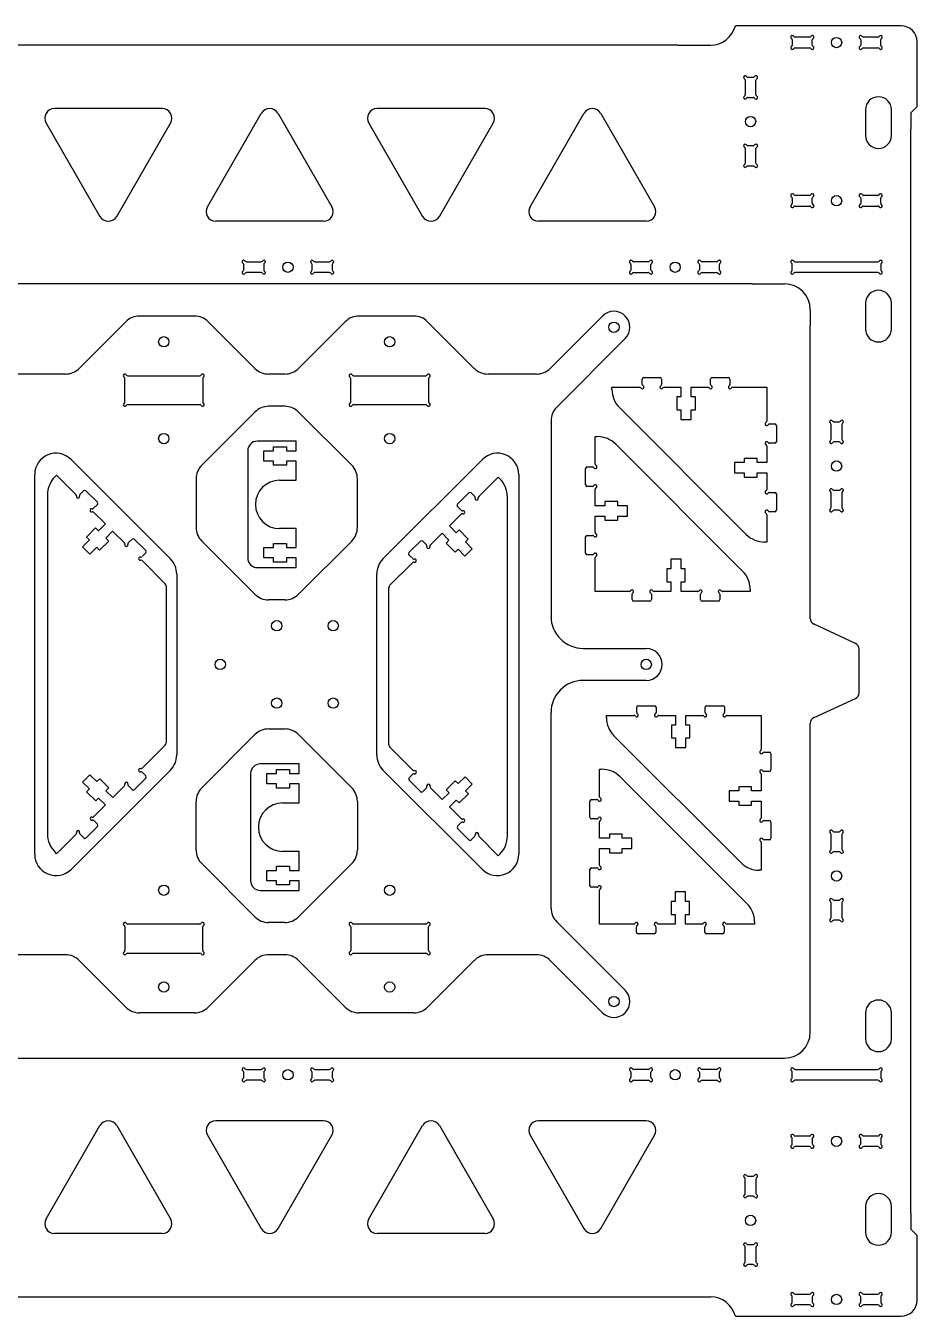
# Model space of a CAD drawing. Extents: x 0 to 1037, y 100 to 759.
# Drawn here: x 761.3 to 1037.5, y 359.3 to 759.3 of the extents above; entities that cross this region are included whole.
import ezdxf

# ---------------------------------------------------------------- set-up
doc = ezdxf.new("R2010")
doc.units = 0
doc.layers.get('0').update_dxf_attribs({"linetype": 'CONTINUOUS'})
doc.layers.add('WHITE', color=7, linetype='CONTINUOUS')

# ---------------------------------------------------------------- blocks, each defined once
blk = doc.blocks.new('A$C8085')
at = {"layer": 'WHITE', "linetype": 'CONTINUOUS'}
for p, q in [((0, 36.200012), (0, 3)), ((15.008746, 39.200012), (3, 39.200012)), ((5.008746, 33), (5.008746, 36.200012)), ((5.008746, 36.200012), (8.008746, 36.200012)), ((8.008746, 36.200012), (8.008746, 37.475006)), ((8.008746, 37.475006), (12.008774, 37.475006)), ((12.008774, 37.475006), (12.008774, 36.200012)), ((12.008774, 36.200012), (15.008746, 36.200012)), ((15.008746, 36.200012), (15.008746, 39.200012)), ((8.008746, 33), (5.008746, 33)), ((8.008746, 31.725006), (8.008746, 33)), ((15.008746, 33), (12.008774, 33)), ((12.008774, 33), (12.008774, 31.725006)), ((15.008746, 27.100006), (15.008746, 33)), ((12.008774, 31.725006), (8.008746, 31.725006)), ((9.909727, 27.100006), (15.008746, 27.100006)), ((15.008746, 12.100006), (9.909727, 12.100006)), ((15.008746, 6.200012), (15.008746, 12.100006)), ((5.008746, 3), (5.008746, 6.200012)), ((5.008746, 6.200012), (8.008746, 6.200012)), ((8.008746, 6.200012), (8.008746, 7.475006)), ((8.008746, 7.475006), (12.008774, 7.475006)), ((12.008774, 7.475006), (12.008774, 6.200012)), ((12.008774, 6.200012), (15.008746, 6.200012)), ((3, 0), (15.008746, 0)), ((8.008746, 3), (5.008746, 3)), ((8.008746, 1.725006), (8.008746, 3)), ((12.008774, 1.725006), (8.008746, 1.725006)), ((15.008746, 3), (12.008774, 3)), ((12.008774, 3), (12.008774, 1.725006)), ((15.008746, 0), (15.008746, 3))]:
    blk.add_line(p, q, dxfattribs=at)
for centre, radius, start, end in [((3, 36.200012), 3, 90, 180), ((9.909727, 19.600006), 7.5, 90, 270), ((3, 3), 3, 180, 270)]:
    blk.add_arc(centre, radius, start, end, dxfattribs=at)
blk = doc.blocks.new('A$C7774')
at = {"layer": 'WHITE', "linetype": 'CONTINUOUS'}
for p, q in [((0, 47.313709), (0, 48)), ((0, 48), (8.533976, 47.999997)), ((9.4, 48.866026), (9.399997, 50.500052)), ((9.899997, 51.000052), (14.899994, 51.000052)), ((15.399994, 50.500052), (15.399994, 48.866024)), ((16.266022, 48), (21.399994, 48)), ((21.399994, 48), (21.399994, 45.000028)), ((24.600006, 45.000028), (24.600006, 48)), ((24.600006, 48), (29.733976, 47.999997)), ((30.6, 48.866026), (30.599997, 50.500052)), ((31.099997, 51.000052), (36.099994, 51.000052)), ((36.599994, 50.500052), (36.599994, 48.866024)), ((37.466023, 48), (48, 48)), ((48, 48), (47.999997, 37.466021)), ((21.399994, 45.000028), (20.125, 45.000028)), ((20.125, 45.000028), (20.125, 41)), ((25.875, 45.000028), (24.600006, 45.000028)), ((25.875, 41), (25.875, 45.000028)), ((41.656855, 2.343144), (2.343146, 41.656855)), ((20.125, 41), (21.399994, 41)), ((21.399994, 41), (21.399994, 38)), ((24.600006, 38), (24.600006, 41)), ((24.600006, 41), (25.875, 41)), ((21.399994, 38), (24.600006, 38)), ((48.866026, 36.599998), (50.500052, 36.600001)), ((51.000052, 36.100001), (51.000052, 31.100003)), ((48, 29.733975), (48, 24.600005)), ((50.500052, 30.600003), (48.866024, 30.600003)), ((41, 24.600005), (38, 24.600005)), ((38, 24.600005), (38, 21.399994)), ((45.000028, 25.874999), (41, 25.874999)), ((41, 25.874999), (41, 24.600005)), ((45.000028, 24.600005), (45.000028, 25.874999)), ((48, 24.600005), (45.000028, 24.600005)), ((38, 21.399994), (41, 21.399994)), ((41, 21.399994), (41, 20.124999)), ((41, 20.124999), (45.000028, 20.124999)), ((45.000028, 20.124999), (45.000028, 21.399994)), ((45.000028, 21.399994), (48, 21.399994)), ((48, 21.399994), (47.999997, 16.266022)), ((48.866026, 15.399998), (50.500052, 15.400001)), ((51.000052, 14.900001), (51.000052, 9.900004)), ((48, 8.533976), (48, 0)), ((50.500052, 9.400004), (48.866024, 9.400004)), ((48, 0), (47.313709, 0))]:
    blk.add_line(p, q, dxfattribs=at)
for centre, radius, start, end in [((9.4, 48), 0.5, 210.000198, 60), ((9.899997, 50.500052), 0.5, 90, 180), ((9.9, 48.866026), 0.5, 180, 240), ((14.899994, 50.500052), 0.5, 0, 90), ((15.399997, 48), 0.5, 120.000198, 330), ((14.899994, 48.866024), 0.5, 300.000198, 0), ((16.266022, 47.5), 0.5, 90, 150), ((30.6, 48), 0.5, 210.000198, 60), ((31.099997, 50.500052), 0.5, 90, 180), ((31.1, 48.866026), 0.5, 180, 240), ((36.099994, 50.500052), 0.5, 0, 90), ((36.599997, 48), 0.5, 120.000198, 330), ((36.099994, 48.866024), 0.5, 300.000198, 0), ((37.466023, 47.5), 0.5, 90, 150), ((8, 47.313709), 8, 180, 224.999997), ((8.533976, 47.499997), 0.5, 30.000198, 90), ((29.733976, 47.499997), 0.5, 30.000198, 90), ((48, 36.599998), 0.5, 120.000198, 330), ((47.499997, 37.466021), 0.5, 300.000198, 0), ((48.866026, 36.099998), 0.5, 90, 150), ((50.500052, 36.100001), 0.5, 0, 90), ((48, 30.6), 0.5, 30.000198, 240), ((47.5, 29.733975), 0.5, 0, 60), ((48.866024, 31.100003), 0.5, 210.000198, 270), ((50.500052, 31.100003), 0.5, 270, 0), ((47.499997, 16.266022), 0.5, 300.000198, 0), ((48, 15.399998), 0.5, 120.000198, 330), ((48.866026, 14.899998), 0.5, 90, 150), ((50.500052, 14.900001), 0.5, 0, 90), ((48, 9.400001), 0.5, 30.000198, 240), ((47.5, 8.533976), 0.5, 0, 60), ((48.866024, 9.900004), 0.5, 210.000198, 270), ((50.500052, 9.900004), 0.5, 270, 0), ((47.313708, 8), 8, 225.000013, 270.000002)]:
    blk.add_arc(centre, radius, start, end, dxfattribs=at)
blk = doc.blocks.new('A$C7813')
at = {"layer": 'WHITE', "linetype": 'CONTINUOUS'}
for p, q in [((0, 47.313709), (0, 48)), ((0, 48), (8.533976, 47.999997)), ((9.4, 48.866026), (9.399997, 50.500052)), ((9.899997, 51.000052), (14.899994, 51.000052)), ((15.399994, 50.500052), (15.399994, 48.866024)), ((16.266022, 48), (21.399994, 48)), ((21.399994, 48), (21.399994, 45.000028)), ((24.600006, 45.000028), (24.600006, 48)), ((24.600006, 48), (29.733976, 47.999997)), ((30.6, 48.866026), (30.599997, 50.500052)), ((31.099997, 51.000052), (36.099994, 51.000052)), ((36.599994, 50.500052), (36.599994, 48.866024)), ((37.466023, 48), (48, 48)), ((48, 48), (47.999997, 37.466021)), ((21.399994, 45.000028), (20.125, 45.000028)), ((20.125, 45.000028), (20.125, 41)), ((25.875, 45.000028), (24.600006, 45.000028)), ((25.875, 41), (25.875, 45.000028)), ((41.656855, 2.343144), (2.343146, 41.656855)), ((20.125, 41), (21.399994, 41)), ((21.399994, 41), (21.399994, 38)), ((24.600006, 38), (24.600006, 41)), ((24.600006, 41), (25.875, 41)), ((21.399994, 38), (24.600006, 38)), ((48.866026, 36.599998), (50.500052, 36.600001)), ((51.000052, 36.100001), (51.000052, 31.100003)), ((48, 29.733975), (48, 24.600005)), ((50.500052, 30.600003), (48.866024, 30.600003)), ((41, 24.600005), (38, 24.600005)), ((38, 24.600005), (38, 21.399994)), ((45.000028, 25.874999), (41, 25.874999)), ((41, 25.874999), (41, 24.600005)), ((45.000028, 24.600005), (45.000028, 25.874999)), ((48, 24.600005), (45.000028, 24.600005)), ((38, 21.399994), (41, 21.399994)), ((41, 21.399994), (41, 20.124999)), ((41, 20.124999), (45.000028, 20.124999)), ((45.000028, 20.124999), (45.000028, 21.399994)), ((45.000028, 21.399994), (48, 21.399994)), ((48, 21.399994), (47.999997, 16.266022)), ((48.866026, 15.399998), (50.500052, 15.400001)), ((51.000052, 14.900001), (51.000052, 9.900004)), ((48, 8.533976), (48, 0)), ((50.500052, 9.400004), (48.866024, 9.400004)), ((48, 0), (47.313709, 0))]:
    blk.add_line(p, q, dxfattribs=at)
for centre, radius, start, end in [((9.4, 48), 0.5, 210.000198, 60), ((9.899997, 50.500052), 0.5, 90, 180), ((9.9, 48.866026), 0.5, 180, 240), ((14.899994, 50.500052), 0.5, 0, 90), ((15.399997, 48), 0.5, 120.000198, 330), ((14.899994, 48.866024), 0.5, 300.000198, 0), ((16.266022, 47.5), 0.5, 90, 150), ((30.6, 48), 0.5, 210.000198, 60), ((31.099997, 50.500052), 0.5, 90, 180), ((31.1, 48.866026), 0.5, 180, 240), ((36.099994, 50.500052), 0.5, 0, 90), ((36.599997, 48), 0.5, 120.000198, 330), ((36.099994, 48.866024), 0.5, 300.000198, 0), ((37.466023, 47.5), 0.5, 90, 150), ((8, 47.313709), 8, 180, 224.999997), ((8.533976, 47.499997), 0.5, 30.000198, 90), ((29.733976, 47.499997), 0.5, 30.000198, 90), ((48, 36.599998), 0.5, 120.000198, 330), ((47.499997, 37.466021), 0.5, 300.000198, 0), ((48.866026, 36.099998), 0.5, 90, 150), ((50.500052, 36.100001), 0.5, 0, 90), ((48, 30.6), 0.5, 30.000198, 240), ((47.5, 29.733975), 0.5, 0, 60), ((48.866024, 31.100003), 0.5, 210.000198, 270), ((50.500052, 31.100003), 0.5, 270, 0), ((47.499997, 16.266022), 0.5, 300.000198, 0), ((48, 15.399998), 0.5, 120.000198, 330), ((48.866026, 14.899998), 0.5, 90, 150), ((50.500052, 14.900001), 0.5, 0, 90), ((48, 9.400001), 0.5, 30.000198, 240), ((47.5, 8.533976), 0.5, 0, 60), ((48.866024, 9.900004), 0.5, 210.000198, 270), ((50.500052, 9.900004), 0.5, 270, 0), ((47.313708, 8), 8, 225.000013, 270.000002)]:
    blk.add_arc(centre, radius, start, end, dxfattribs=at)
blk = doc.blocks.new('A$C7911')
at = {"layer": 'WHITE', "linetype": 'CONTINUOUS'}
for p, q in [((3.000052, 42.466076), (3.000052, 51.000052)), ((3.000052, 51.000052), (3.686344, 51.000052)), ((9.343197, 48.656908), (48.656907, 9.343197)), ((0, 36.100051), (0, 41.100048)), ((0.5, 41.600048), (2.134029, 41.600048)), ((2.134027, 35.600054), (0.5, 35.600051)), ((3.000052, 29.600058), (3.000055, 34.73403)), ((6.000024, 29.600058), (3.000052, 29.600058)), ((10.000052, 30.875053), (6.000024, 30.875053)), ((6.000024, 30.875053), (6.000024, 29.600058)), ((10.000052, 29.600058), (10.000052, 30.875053)), ((13.000052, 29.600058), (10.000052, 29.600058)), ((13.000052, 26.400047), (13.000052, 29.600058)), ((3.000052, 21.266077), (3.000052, 26.400047)), ((3.000052, 26.400047), (6.000024, 26.400047)), ((6.000024, 26.400047), (6.000024, 25.125053)), ((6.000024, 25.125053), (10.000052, 25.125053)), ((10.000052, 25.125053), (10.000052, 26.400047)), ((10.000052, 26.400047), (13.000052, 26.400047)), ((0.5, 20.400049), (2.134029, 20.400049)), ((0, 14.900051), (0, 19.900049)), ((2.134027, 14.400054), (0.5, 14.400051)), ((3.000052, 3.000052), (3.000055, 13.534031)), ((29.600058, 13.000052), (26.400047, 13.000052)), ((26.400047, 13.000052), (26.400047, 10.000052)), ((29.600058, 10.000052), (29.600058, 13.000052)), ((26.400047, 10.000052), (25.125053, 10.000052)), ((25.125053, 10.000052), (25.125053, 6.000024)), ((30.875053, 10.000052), (29.600058, 10.000052)), ((30.875053, 6.000024), (30.875053, 10.000052)), ((25.125053, 6.000024), (26.400047, 6.000024)), ((26.400047, 6.000024), (26.400047, 3.000052)), ((29.600058, 3.000052), (29.600058, 6.000024)), ((29.600058, 6.000024), (30.875053, 6.000024)), ((13.53403, 3.000052), (3.000052, 3.000052)), ((14.400058, 0.5), (14.400058, 2.134028)), ((19.900056, 0), (14.900058, 0)), ((20.400053, 2.134027), (20.400056, 0.5)), ((26.400047, 3.000052), (21.266076, 3.000055)), ((34.73403, 3.000052), (29.600058, 3.000052)), ((35.600059, 0.5), (35.600059, 2.134028)), ((41.100056, 0), (36.100059, 0)), ((41.600053, 2.134027), (41.600056, 0.5)), ((51.000053, 3.000052), (42.466077, 3.000055)), ((51.000053, 3.686344), (51.000053, 3.000052))]:
    blk.add_line(p, q, dxfattribs=at)
for centre, radius, start, end in [((3.686344, 43.000052), 8, 45.000013, 90.000002), ((0.5, 41.100048), 0.5, 90, 180), ((2.134029, 41.100048), 0.5, 30.000198, 90), ((3.000052, 41.600051), 0.5, 210.000198, 60), ((3.500052, 42.466076), 0.5, 180, 240), ((0.5, 36.100051), 0.5, 180, 270), ((3.000052, 35.600054), 0.5, 300.000198, 150), ((2.134027, 36.100054), 0.5, 270, 330), ((3.500055, 34.73403), 0.5, 120.000198, 180), ((0.5, 19.900049), 0.5, 90, 180), ((2.134029, 19.900049), 0.5, 30.000198, 90), ((3.000052, 20.400052), 0.5, 210.000198, 60), ((3.500052, 21.266077), 0.5, 180, 240), ((0.5, 14.900051), 0.5, 180, 270), ((2.134027, 14.900054), 0.5, 270, 330), ((3.000052, 14.400054), 0.5, 300.000198, 150), ((3.500055, 13.534031), 0.5, 120.000198, 180), ((43.000053, 3.686343), 8, 0, 44.999997), ((13.53403, 3.500052), 0.5, 270, 330), ((14.400055, 3.000052), 0.5, 300.000198, 150), ((14.900058, 2.134028), 0.5, 120.000198, 180), ((14.900058, 0.5), 0.5, 180, 270), ((20.400053, 3.000052), 0.5, 30.000198, 240), ((19.900056, 0.5), 0.5, 270, 0), ((19.900053, 2.134027), 0.5, 0, 60), ((21.266076, 3.500055), 0.5, 210.000198, 270), ((34.73403, 3.500052), 0.5, 270, 330), ((35.600056, 3.000052), 0.5, 300.000198, 150), ((36.100059, 2.134028), 0.5, 120.000198, 180), ((36.100059, 0.5), 0.5, 180, 270), ((41.600053, 3.000052), 0.5, 30.000198, 240), ((41.100056, 0.5), 0.5, 270, 0), ((41.100053, 2.134027), 0.5, 0, 60), ((42.466077, 3.500055), 0.5, 210.000198, 270)]:
    blk.add_arc(centre, radius, start, end, dxfattribs=at)
blk = doc.blocks.new('A$C7764')
at = {"layer": 'WHITE', "linetype": 'CONTINUOUS'}
for p, q in [((3.000052, 42.466076), (3.000052, 51.000052)), ((3.000052, 51.000052), (3.686344, 51.000052)), ((9.343197, 48.656908), (48.656907, 9.343197)), ((0, 36.100051), (0, 41.100048)), ((0.5, 41.600048), (2.134029, 41.600048)), ((2.134027, 35.600054), (0.5, 35.600051)), ((3.000052, 29.600058), (3.000055, 34.73403)), ((6.000024, 29.600058), (3.000052, 29.600058)), ((10.000052, 30.875053), (6.000024, 30.875053)), ((6.000024, 30.875053), (6.000024, 29.600058)), ((10.000052, 29.600058), (10.000052, 30.875053)), ((13.000052, 29.600058), (10.000052, 29.600058)), ((13.000052, 26.400047), (13.000052, 29.600058)), ((3.000052, 21.266077), (3.000052, 26.400047)), ((3.000052, 26.400047), (6.000024, 26.400047)), ((6.000024, 26.400047), (6.000024, 25.125053)), ((6.000024, 25.125053), (10.000052, 25.125053)), ((10.000052, 25.125053), (10.000052, 26.400047)), ((10.000052, 26.400047), (13.000052, 26.400047)), ((0.5, 20.400049), (2.134029, 20.400049)), ((0, 14.900051), (0, 19.900049)), ((2.134027, 14.400054), (0.5, 14.400051)), ((3.000052, 3.000052), (3.000055, 13.534031)), ((29.600058, 13.000052), (26.400047, 13.000052)), ((26.400047, 13.000052), (26.400047, 10.000052)), ((29.600058, 10.000052), (29.600058, 13.000052)), ((26.400047, 10.000052), (25.125053, 10.000052)), ((25.125053, 10.000052), (25.125053, 6.000024)), ((30.875053, 10.000052), (29.600058, 10.000052)), ((30.875053, 6.000024), (30.875053, 10.000052)), ((25.125053, 6.000024), (26.400047, 6.000024)), ((26.400047, 6.000024), (26.400047, 3.000052)), ((29.600058, 3.000052), (29.600058, 6.000024)), ((29.600058, 6.000024), (30.875053, 6.000024)), ((13.53403, 3.000052), (3.000052, 3.000052)), ((14.400058, 0.5), (14.400058, 2.134028)), ((19.900056, 0), (14.900058, 0)), ((20.400053, 2.134027), (20.400056, 0.5)), ((26.400047, 3.000052), (21.266076, 3.000055)), ((34.73403, 3.000052), (29.600058, 3.000052)), ((35.600059, 0.5), (35.600059, 2.134028)), ((41.100056, 0), (36.100059, 0)), ((41.600053, 2.134027), (41.600056, 0.5)), ((51.000053, 3.000052), (42.466077, 3.000055)), ((51.000053, 3.686344), (51.000053, 3.000052))]:
    blk.add_line(p, q, dxfattribs=at)
for centre, radius, start, end in [((3.686344, 43.000052), 8, 45.000013, 90.000002), ((0.5, 41.100048), 0.5, 90, 180), ((2.134029, 41.100048), 0.5, 30.000198, 90), ((3.000052, 41.600051), 0.5, 210.000198, 60), ((3.500052, 42.466076), 0.5, 180, 240), ((0.5, 36.100051), 0.5, 180, 270), ((3.000052, 35.600054), 0.5, 300.000198, 150), ((2.134027, 36.100054), 0.5, 270, 330), ((3.500055, 34.73403), 0.5, 120.000198, 180), ((0.5, 19.900049), 0.5, 90, 180), ((2.134029, 19.900049), 0.5, 30.000198, 90), ((3.000052, 20.400052), 0.5, 210.000198, 60), ((3.500052, 21.266077), 0.5, 180, 240), ((0.5, 14.900051), 0.5, 180, 270), ((2.134027, 14.900054), 0.5, 270, 330), ((3.000052, 14.400054), 0.5, 300.000198, 150), ((3.500055, 13.534031), 0.5, 120.000198, 180), ((43.000053, 3.686343), 8, 0, 44.999997), ((13.53403, 3.500052), 0.5, 270, 330), ((14.400055, 3.000052), 0.5, 300.000198, 150), ((14.900058, 2.134028), 0.5, 120.000198, 180), ((14.900058, 0.5), 0.5, 180, 270), ((20.400053, 3.000052), 0.5, 30.000198, 240), ((19.900056, 0.5), 0.5, 270, 0), ((19.900053, 2.134027), 0.5, 0, 60), ((21.266076, 3.500055), 0.5, 210.000198, 270), ((34.73403, 3.500052), 0.5, 270, 330), ((35.600056, 3.000052), 0.5, 300.000198, 150), ((36.100059, 2.134028), 0.5, 120.000198, 180), ((36.100059, 0.5), 0.5, 180, 270), ((41.600053, 3.000052), 0.5, 30.000198, 240), ((41.100056, 0.5), 0.5, 270, 0), ((41.100053, 2.134027), 0.5, 0, 60), ((42.466077, 3.500055), 0.5, 210.000198, 270)]:
    blk.add_arc(centre, radius, start, end, dxfattribs=at)

msp = doc.modelspace()

# ---------------------------------------------------------------- linework, layer by layer
at = {"linetype": 'BYBLOCK'}
for p, q in [((963.4, 753.35), (973.4, 753.35)), ((1035.49, 732.35), (1035.49, 727.34)), ((986.39, 679.35), (996.38, 679.35)), ((1004.37, 671.35), (1004.37, 666.35)), ((767.94, 613.92), (767.97, 508.86)), ((910.51, 508.23), (910.48, 613.29)), ((804.72, 585.72), (804.73, 537.08)), ((873.73, 536.43), (873.72, 585.07)), ((924.01, 485.87), (924.01, 546.44)), ((1004.35, 447.35), (1004.37, 452.34)), ((986.39, 439.35), (996.39, 439.35)), ((1035.49, 391.35), (1035.49, 391.31)), ((1035.49, 391.31), (1035.49, 386.35)), ((963.4, 365.35), (973.4, 365.35))]:
    msp.add_line(p, q, dxfattribs=at)
for centre, radius, start, end in [((803.72, 585.69), 1, 1.3829, 45), ((874.72, 585.09), 1, 135, 181.3829), ((934.01, 546.44), 10, 90, 180), ((803.73, 537.06), 1, 315, 1.3829), ((874.73, 536.46), 1, 181.3829, 225)]:
    msp.add_arc(centre, radius, start, end, dxfattribs=at)
at = {"layer": 'WHITE', "linetype": 'CONTINUOUS'}
for p, q in [((1032.49, 759.35), (981.14, 759.35)), ((963.4, 753.35), (680.24, 753.35)), ((998.79, 754.95), (998.79, 753.38)), ((1004.13, 755.82), (999.66, 755.82)), ((999.66, 752.52), (1004.13, 752.52)), ((1004.99, 753.38), (1004.99, 754.95)), ((1019.99, 754.95), (1019.99, 753.38)), ((1025.33, 755.82), (1020.86, 755.82)), ((1020.86, 752.52), (1025.33, 752.52)), ((1026.19, 753.38), (1026.19, 754.95)), ((1037.49, 734.35), (1037.49, 754.35)), ((984.2, 742.48), (984.2, 738.01)), ((986.63, 743.35), (985.06, 743.35)), ((987.5, 738.01), (987.5, 742.48)), ((985.06, 737.15), (986.63, 737.15)), ((803.53, 733.7), (770.13, 733.7)), ((817.53, 703.28), (834.23, 732.2)), ((839.43, 732.2), (856.13, 703.28)), ((903.53, 733.7), (870.13, 733.7)), ((917.53, 703.28), (934.23, 732.2)), ((939.43, 732.2), (956.13, 703.28)), ((1021.49, 733.35), (1021.49, 725.35)), ((1029.49, 725.35), (1029.49, 733.35)), ((1035.49, 732.35), (1037.49, 734.35)), ((767.53, 729.2), (784.23, 700.28)), ((789.43, 700.28), (806.13, 729.2)), ((867.53, 729.2), (884.23, 700.28)), ((889.43, 700.28), (906.13, 729.2)), ((1035.49, 391.35), (1035.49, 727.35)), ((984.2, 721.28), (984.2, 716.81)), ((986.63, 722.15), (985.06, 722.15)), ((987.5, 716.81), (987.5, 721.28)), ((985.06, 715.95), (986.63, 715.95)), ((998.79, 705.91), (998.79, 704.34)), ((1004.13, 706.78), (999.66, 706.78)), ((1004.99, 704.34), (1004.99, 705.91)), ((1019.99, 705.91), (1019.99, 704.34)), ((1025.33, 706.78), (1020.86, 706.78)), ((1026.19, 704.34), (1026.19, 705.91)), ((999.66, 703.48), (1004.13, 703.48)), ((1020.86, 703.48), (1025.33, 703.48)), ((853.53, 698.78), (820.13, 698.78)), ((953.53, 698.78), (920.13, 698.78)), ((828.79, 683.74), (828.79, 685.31)), ((829.66, 686.17), (834.13, 686.17)), ((834.99, 685.31), (834.99, 683.74)), ((849.99, 683.74), (849.99, 685.31)), ((850.86, 686.17), (855.33, 686.17)), ((856.19, 685.31), (856.19, 683.74)), ((948.79, 685.31), (948.79, 683.74)), ((954.13, 686.17), (949.66, 686.17)), ((954.99, 683.74), (954.99, 685.31)), ((969.99, 685.31), (969.99, 683.74)), ((975.33, 686.17), (970.86, 686.17)), ((976.19, 683.74), (976.19, 685.31)), ((998.79, 683.74), (998.79, 685.31)), ((999.66, 686.17), (1025.33, 686.17)), ((1026.19, 685.31), (1026.19, 683.74)), ((834.13, 682.87), (829.66, 682.87)), ((855.33, 682.87), (850.86, 682.87)), ((949.66, 682.87), (954.13, 682.87)), ((970.86, 682.87), (975.33, 682.87)), ((1025.33, 682.87), (999.66, 682.87)), ((986.39, 679.35), (715.49, 679.35)), ((1021.49, 673.35), (1021.49, 665.35)), ((1029.49, 665.35), (1029.49, 673.35)), ((813.52, 669.39), (796.5, 669.39)), ((881.52, 669.39), (864.5, 669.39)), ((923.77, 653.14), (940.01, 669.39)), ((792.25, 667.63), (777.77, 653.14)), ((832.25, 653.14), (817.77, 667.63)), ((860.25, 667.63), (845.77, 653.14)), ((900.25, 653.14), (885.77, 667.63)), ((1004.37, 575.67), (1004.37, 666.35)), ((947.01, 662.39), (925.77, 641.14)), ((773.52, 651.39), (758.5, 651.39)), ((791.96, 642.75), (791.96, 650.02)), ((792.83, 650.89), (815.19, 650.89)), ((816.06, 650.02), (816.06, 642.75)), ((841.52, 651.39), (836.5, 651.39)), ((861.96, 642.75), (861.96, 650.02)), ((862.83, 650.89), (885.19, 650.89)), ((886.06, 650.02), (886.06, 642.75)), ((919.52, 651.39), (904.5, 651.39)), ((815.19, 641.89), (792.83, 641.89)), ((841.52, 641.39), (836.5, 641.39)), ((885.19, 641.89), (862.83, 641.89)), ((832.25, 639.63), (815.77, 623.14)), ((862.25, 623.14), (845.77, 639.63)), ((924.01, 636.9), (924.01, 576.34)), ((1011.71, 636.57), (1013.28, 636.57)), ((1010.84, 631.24), (1010.84, 635.71)), ((1014.14, 635.71), (1014.14, 631.24)), ((1013.28, 630.37), (1011.71, 630.37)), ((775.28, 624.92), (806.08, 594.12)), ((871.94, 594.12), (902.74, 624.92)), ((764.01, 502.52), (764.01, 620.25)), ((770.28, 619.57), (770.76, 620.06)), ((770.76, 620.06), (776.8, 614.02)), ((914.01, 620.25), (914.01, 502.52)), ((814.01, 618.9), (814.01, 603.87)), ((864.01, 603.87), (864.01, 618.9)), ((901.61, 613.4), (907.65, 619.44)), ((907.65, 619.44), (908.13, 618.95)), ((778.02, 614.02), (779.18, 615.18)), ((779.89, 615.18), (783.42, 611.64)), ((894.99, 611.02), (898.53, 614.56)), ((899.23, 614.56), (900.39, 613.4)), ((1010.84, 610.04), (1010.84, 614.51)), ((1011.71, 615.37), (1013.28, 615.37)), ((1014.14, 614.51), (1014.14, 610.04)), ((783.42, 610.94), (782.27, 609.78)), ((782.27, 608.56), (785.9, 604.93)), ((896.15, 609.16), (894.99, 610.31)), ((1013.28, 609.17), (1011.71, 609.17)), ((785.9, 604.93), (783.78, 602.81)), ((892.52, 604.3), (896.15, 607.93)), ((894.64, 602.18), (892.52, 604.3)), ((782.87, 603.71), (780.05, 600.88)), ((780.05, 600.88), (780.95, 599.98)), ((783.78, 602.81), (782.87, 603.71)), ((786.04, 600.54), (788.16, 602.66)), ((786.94, 599.64), (786.04, 600.54)), ((788.16, 602.66), (791.79, 599.03)), ((793.01, 599.03), (794.17, 600.19)), ((794.88, 600.19), (798.41, 596.65)), ((886.62, 598.41), (890.25, 602.04)), ((890.25, 602.04), (892.37, 599.92)), ((895.54, 603.08), (894.64, 602.18)), ((898.37, 600.26), (895.54, 603.08)), ((897.47, 599.35), (898.37, 600.26)), ((780.95, 599.98), (778.83, 597.86)), ((778.83, 597.86), (781.09, 595.59)), ((781.09, 595.59), (783.21, 597.71)), ((783.21, 597.71), (784.11, 596.81)), ((784.11, 596.81), (786.94, 599.64)), ((832.25, 583.14), (815.77, 599.63)), ((862.25, 599.63), (845.77, 583.14)), ((880, 596.03), (883.54, 599.57)), ((884.24, 599.57), (885.4, 598.41)), ((892.37, 599.92), (891.47, 599.02)), ((891.47, 599.02), (894.3, 596.19)), ((894.3, 596.19), (895.2, 597.09)), ((895.2, 597.09), (897.32, 594.97)), ((897.32, 594.97), (899.59, 597.23)), ((899.59, 597.23), (897.47, 599.35)), ((798.41, 595.95), (797.26, 594.79)), ((797.26, 593.57), (804.42, 586.4)), ((874.01, 585.8), (881.16, 592.94)), ((881.16, 594.17), (880, 595.32)), ((808.01, 589.45), (808.01, 533.32)), ((870.01, 533.32), (870.01, 589.45)), ((841.52, 581.39), (836.5, 581.39)), ((1018.34, 567.89), (1005.52, 573.86)), ((934.01, 566.34), (953.51, 566.34)), ((1019.49, 552.63), (1019.49, 566.07)), ((953.51, 556.44), (934.01, 556.44)), ((1005.53, 544.94), (1018.33, 550.81)), ((836.5, 541.39), (841.52, 541.39)), ((1004.37, 452.35), (1004.37, 543.12)), ((804.44, 536.35), (797.29, 529.21)), ((815.77, 523.14), (832.25, 539.63)), ((845.77, 539.63), (862.25, 523.14)), ((881.19, 528.58), (874.03, 535.75)), ((806.08, 528.65), (775.28, 497.85)), ((902.74, 497.85), (871.94, 528.65)), ((781.12, 527.18), (778.86, 524.92)), ((778.86, 524.92), (780.98, 522.8)), ((783.24, 525.06), (781.12, 527.18)), ((784.15, 525.96), (783.24, 525.06)), ((786.97, 523.13), (784.15, 525.96)), ((798.45, 526.12), (794.91, 522.58)), ((797.29, 527.98), (798.45, 526.83)), ((880.04, 526.2), (881.19, 527.36)), ((883.57, 521.96), (880.04, 525.5)), ((894.34, 525.34), (891.51, 522.51)), ((895.24, 524.44), (894.34, 525.34)), ((897.36, 526.56), (895.24, 524.44)), ((899.62, 524.29), (897.36, 526.56)), ((897.5, 522.17), (899.62, 524.29)), ((780.98, 522.8), (780.08, 521.89)), ((780.08, 521.89), (782.91, 519.07)), ((786.07, 522.23), (786.97, 523.13)), ((788.19, 520.11), (786.07, 522.23)), ((791.82, 523.74), (788.19, 520.11)), ((794.21, 522.58), (793.05, 523.74)), ((885.43, 523.12), (884.28, 521.96)), ((890.29, 519.49), (886.66, 523.12)), ((892.41, 521.61), (890.29, 519.49)), ((891.51, 522.51), (892.41, 521.61)), ((895.57, 518.44), (898.4, 521.27)), ((898.4, 521.27), (897.5, 522.17)), ((785.93, 517.85), (782.3, 514.22)), ((782.91, 519.07), (783.81, 519.97)), ((783.81, 519.97), (785.93, 517.85)), ((814.01, 503.87), (814.01, 518.9)), ((864.01, 518.9), (864.01, 503.87)), ((892.55, 517.22), (894.67, 519.34)), ((896.18, 513.59), (892.55, 517.22)), ((894.67, 519.34), (895.57, 518.44)), ((782.3, 512.99), (783.46, 511.84)), ((895.03, 511.21), (896.18, 512.37)), ((776.83, 508.75), (770.8, 502.71)), ((779.21, 507.59), (778.06, 508.75)), ((783.46, 511.13), (779.92, 507.59)), ((898.56, 506.97), (895.03, 510.51)), ((900.42, 508.13), (899.27, 506.97)), ((907.68, 502.09), (901.65, 508.13)), ((1010.84, 504.19), (1010.84, 508.66)), ((1011.71, 509.52), (1013.28, 509.52)), ((1014.14, 508.66), (1014.14, 504.19)), ((770.8, 502.71), (770.31, 503.2)), ((908.17, 502.58), (907.68, 502.09)), ((1013.28, 503.32), (1011.71, 503.32)), ((832.25, 483.14), (815.77, 499.63)), ((862.25, 499.63), (845.77, 483.14)), ((1011.71, 488.32), (1013.28, 488.32)), ((1010.84, 482.99), (1010.84, 487.46)), ((1014.14, 487.46), (1014.14, 482.99)), ((791.96, 480.02), (791.96, 472.75)), ((815.19, 480.89), (792.83, 480.89)), ((816.06, 472.75), (816.06, 480.02)), ((841.52, 481.39), (836.5, 481.39)), ((861.96, 480.02), (861.96, 472.75)), ((885.19, 480.89), (862.83, 480.89)), ((886.06, 472.75), (886.06, 480.02)), ((925.77, 481.63), (947.01, 460.39)), ((1013.28, 482.12), (1011.71, 482.12)), ((773.52, 471.39), (758.5, 471.39)), ((792.25, 455.14), (777.77, 469.63)), ((792.83, 471.89), (815.19, 471.89)), ((832.25, 469.63), (817.77, 455.14)), ((841.52, 471.39), (836.5, 471.39)), ((860.25, 455.14), (845.77, 469.63)), ((862.83, 471.89), (885.19, 471.89)), ((900.25, 469.63), (885.77, 455.14)), ((919.52, 471.39), (904.5, 471.39)), ((940.01, 453.39), (923.77, 469.63)), ((813.52, 453.39), (796.5, 453.39)), ((881.52, 453.39), (864.5, 453.39)), ((1021.49, 453.35), (1021.49, 445.35)), ((1029.49, 445.35), (1029.49, 453.35)), ((715.49, 439.35), (986.39, 439.35)), ((828.79, 433.39), (828.79, 434.96)), ((829.66, 435.82), (834.13, 435.82)), ((834.13, 432.52), (829.66, 432.52)), ((834.99, 434.96), (834.99, 433.39)), ((849.99, 433.39), (849.99, 434.96)), ((850.86, 435.82), (855.33, 435.82)), ((855.33, 432.52), (850.86, 432.52)), ((856.19, 434.96), (856.19, 433.39)), ((948.79, 434.96), (948.79, 433.39)), ((954.13, 435.82), (949.66, 435.82)), ((949.66, 432.52), (954.13, 432.52)), ((954.99, 433.39), (954.99, 434.96)), ((969.99, 434.96), (969.99, 433.39)), ((975.33, 435.82), (970.86, 435.82)), ((970.86, 432.52), (975.33, 432.52)), ((976.19, 433.39), (976.19, 434.96)), ((998.79, 433.39), (998.79, 434.96)), ((999.66, 435.82), (1025.33, 435.82)), ((1025.33, 432.52), (999.66, 432.52)), ((1026.19, 434.96), (1026.19, 433.39)), ((767.53, 389.49), (784.23, 418.42)), ((789.43, 418.42), (806.13, 389.49)), ((853.53, 419.92), (820.13, 419.92)), ((867.53, 389.49), (884.23, 418.42)), ((889.43, 418.42), (906.13, 389.49)), ((953.53, 419.92), (920.13, 419.92)), ((817.53, 415.42), (834.23, 386.49)), ((839.43, 386.49), (856.13, 415.42)), ((917.53, 415.42), (934.23, 386.49)), ((939.43, 386.49), (956.13, 415.42)), ((998.79, 412.78), (998.79, 414.35)), ((999.66, 415.22), (1004.13, 415.22)), ((1004.99, 414.35), (1004.99, 412.78)), ((1019.99, 412.78), (1019.99, 414.35)), ((1020.86, 415.22), (1025.33, 415.22)), ((1026.19, 414.35), (1026.19, 412.78)), ((1004.13, 411.92), (999.66, 411.92)), ((1025.33, 411.92), (1020.86, 411.92)), ((984.2, 397.41), (984.2, 401.88)), ((985.06, 402.75), (986.63, 402.75)), ((987.5, 401.88), (987.5, 397.41)), ((986.63, 396.55), (985.06, 396.55)), ((1021.49, 393.35), (1021.49, 385.35)), ((1029.49, 385.35), (1029.49, 393.35)), ((803.53, 384.99), (770.13, 384.99)), ((903.53, 384.99), (870.13, 384.99)), ((1037.49, 384.35), (1035.49, 386.35)), ((1037.49, 364.35), (1037.49, 384.35)), ((984.2, 376.21), (984.2, 380.68)), ((985.06, 381.55), (986.63, 381.55)), ((987.5, 380.68), (987.5, 376.21)), ((986.63, 375.35), (985.06, 375.35)), ((680.24, 365.35), (963.4, 365.35)), ((998.79, 363.74), (998.79, 365.31)), ((999.66, 366.18), (1004.13, 366.18)), ((1004.99, 365.31), (1004.99, 363.74)), ((1019.99, 363.74), (1019.99, 365.31)), ((1020.86, 366.18), (1025.33, 366.18)), ((1026.19, 365.31), (1026.19, 363.74)), ((1004.13, 362.88), (999.66, 362.88)), ((1025.33, 362.88), (1020.86, 362.88)), ((981.14, 359.35), (1032.49, 359.35))]:
    msp.add_line(p, q, dxfattribs=at)
for centre in [(1012.49, 754.17), (985.85, 729.65), (1012.49, 705.13), (842.49, 684.52), (962.49, 684.52), (943.51, 665.89), (804.01, 661.39), (874.01, 661.39), (804.01, 631.39), (874.01, 631.39), (1012.49, 622.87), (839.01, 573.39), (856.51, 573.39), (821.51, 561.39), (953.51, 561.39), (839.01, 549.39), (856.51, 549.39), (1012.49, 495.82), (804.01, 491.39), (874.01, 491.39), (804.01, 461.39), (874.01, 461.39), (943.51, 456.89), (842.49, 434.17), (962.49, 434.17), (1012.49, 413.57), (985.85, 389.05), (1012.49, 364.53)]:
    msp.add_circle(centre, 1.6, dxfattribs=at)
for centre, radius, start, end in [((973.4, 761.35), 8, 270, 345.5224), ((998.79, 755.82), 0.5, 30, 239.9998), ((999.66, 756.32), 0.5, 210, 270), ((1004.13, 756.32), 0.5, 270, 329.9998), ((1004.99, 755.82), 0.5, 300, 149.9998), ((1019.99, 755.82), 0.5, 30, 239.9998), ((1020.86, 756.32), 0.5, 210, 270), ((1025.33, 756.32), 0.5, 270, 329.9998), ((1026.19, 755.82), 0.5, 300, 149.9998), ((1032.49, 754.35), 5, 360, 90), ((998.79, 752.52), 0.5, 120, 329.9998), ((998.29, 754.95), 0.5, 0, 59.9998), ((998.29, 753.38), 0.5, 300, 0), ((999.66, 752.02), 0.5, 90, 149.9998), ((1004.13, 752.02), 0.5, 30, 90), ((1004.99, 752.52), 0.5, 210, 59.9998), ((1005.49, 754.95), 0.5, 120, 180), ((1005.49, 753.38), 0.5, 180, 239.9998), ((1019.99, 752.52), 0.5, 120, 329.9998), ((1019.49, 754.95), 0.5, 0, 59.9998), ((1019.49, 753.38), 0.5, 300, 0), ((1020.86, 752.02), 0.5, 90, 149.9998), ((1025.33, 752.02), 0.5, 30, 90), ((1026.19, 752.52), 0.5, 210, 59.9998), ((1026.69, 754.95), 0.5, 120, 180), ((1026.69, 753.38), 0.5, 180, 239.9998), ((984.2, 743.35), 0.5, 30, 239.9998), ((983.7, 742.48), 0.5, 0, 59.9998), ((985.06, 743.85), 0.5, 210, 270), ((986.63, 743.85), 0.5, 270, 329.9998), ((987.5, 743.35), 0.5, 300, 149.9998), ((988, 742.48), 0.5, 120, 180), ((984.2, 737.15), 0.5, 120, 329.9998), ((983.7, 738.01), 0.5, 300, 0), ((985.06, 736.65), 0.5, 90, 149.9998), ((986.63, 736.65), 0.5, 30, 90), ((987.5, 737.15), 0.5, 210, 59.9998), ((988, 738.01), 0.5, 180, 239.9998), ((1025.49, 733.35), 4, 360, 180), ((770.13, 730.7), 3, 90, 210), ((803.53, 730.7), 3, 330, 90), ((836.83, 730.7), 3, 30, 150), ((870.13, 730.7), 3, 90, 210), ((903.53, 730.7), 3, 330, 90), ((936.83, 730.7), 3, 30, 150), ((1025.49, 725.35), 4, 180, 360), ((984.2, 722.15), 0.5, 30, 239.9998), ((983.7, 721.28), 0.5, 0, 59.9998), ((985.06, 722.65), 0.5, 210, 270), ((986.63, 722.65), 0.5, 270, 329.9998), ((987.5, 722.15), 0.5, 300, 149.9998), ((988, 721.28), 0.5, 120, 180), ((984.2, 715.95), 0.5, 120, 329.9998), ((983.7, 716.81), 0.5, 300, 0), ((987.5, 715.95), 0.5, 210, 59.9998), ((988, 716.81), 0.5, 180, 239.9998), ((985.06, 715.45), 0.5, 90, 149.9998), ((986.63, 715.45), 0.5, 30, 90), ((998.79, 706.78), 0.5, 30, 239.9998), ((998.29, 705.91), 0.5, 0, 59.9998), ((998.29, 704.34), 0.5, 300, 0), ((999.66, 707.28), 0.5, 210, 270), ((1004.13, 707.28), 0.5, 270, 329.9998), ((1004.99, 706.78), 0.5, 300, 149.9998), ((1005.49, 705.91), 0.5, 120, 180), ((1005.49, 704.34), 0.5, 180, 239.9998), ((1019.99, 706.78), 0.5, 30, 239.9998), ((1019.49, 705.91), 0.5, 0, 59.9998), ((1019.49, 704.34), 0.5, 300, 0), ((1020.86, 707.28), 0.5, 210, 270), ((1025.33, 707.28), 0.5, 270, 329.9998), ((1026.19, 706.78), 0.5, 300, 149.9998), ((1026.69, 705.91), 0.5, 120, 180), ((1026.69, 704.34), 0.5, 180, 239.9998), ((786.83, 701.78), 3, 210, 330), ((820.13, 701.78), 3, 150, 270), ((853.53, 701.78), 3, 270, 30), ((886.83, 701.78), 3, 210, 330), ((920.13, 701.78), 3, 150, 270), ((953.53, 701.78), 3, 270, 30), ((998.79, 703.48), 0.5, 120, 329.9998), ((999.66, 702.98), 0.5, 90, 149.9998), ((1004.13, 702.98), 0.5, 30, 90), ((1004.99, 703.48), 0.5, 210, 59.9998), ((1019.99, 703.48), 0.5, 120, 329.9998), ((1020.86, 702.98), 0.5, 90, 149.9998), ((1025.33, 702.98), 0.5, 30, 90), ((1026.19, 703.48), 0.5, 210, 59.9998), ((828.79, 686.17), 0.5, 30.0002, 240), ((828.29, 685.31), 0.5, 0, 60), ((829.66, 686.67), 0.5, 210.0002, 270), ((834.13, 686.67), 0.5, 270, 330), ((834.99, 686.17), 0.5, 300.0002, 150), ((835.49, 685.31), 0.5, 120.0002, 180), ((849.99, 686.17), 0.5, 30.0002, 240), ((849.49, 685.31), 0.5, 0, 60), ((850.86, 686.67), 0.5, 210.0002, 270), ((855.33, 686.67), 0.5, 270, 330), ((856.19, 686.17), 0.5, 300.0002, 150), ((856.69, 685.31), 0.5, 120.0002, 180), ((948.79, 686.17), 0.5, 30, 239.9998), ((948.29, 685.31), 0.5, 0, 59.9998), ((949.66, 686.67), 0.5, 210, 270), ((954.13, 686.67), 0.5, 270, 329.9998), ((954.99, 686.17), 0.5, 300, 149.9998), ((955.49, 685.31), 0.5, 120, 180), ((969.99, 686.17), 0.5, 30, 239.9998), ((969.49, 685.31), 0.5, 0, 59.9998), ((970.86, 686.67), 0.5, 210, 270), ((975.33, 686.67), 0.5, 270, 329.9998), ((976.19, 686.17), 0.5, 300, 149.9998), ((976.69, 685.31), 0.5, 120, 180), ((998.79, 686.17), 0.5, 30.0002, 240), ((998.29, 685.31), 0.5, 0, 60), ((999.66, 686.67), 0.5, 210.0002, 270), ((1025.33, 686.67), 0.5, 270, 330), ((1026.19, 686.17), 0.5, 300.0002, 150), ((1026.69, 685.31), 0.5, 120.0002, 180), ((828.79, 682.87), 0.5, 120.0002, 330), ((828.29, 683.74), 0.5, 300.0002, 0), ((829.66, 682.37), 0.5, 90, 150), ((834.13, 682.37), 0.5, 30.0002, 90), ((834.99, 682.87), 0.5, 210.0002, 60), ((835.49, 683.74), 0.5, 180, 240), ((849.99, 682.87), 0.5, 120.0002, 330), ((849.49, 683.74), 0.5, 300.0002, 0), ((850.86, 682.37), 0.5, 90, 150), ((855.33, 682.37), 0.5, 30.0002, 90), ((856.19, 682.87), 0.5, 210.0002, 60), ((856.69, 683.74), 0.5, 180, 240), ((948.79, 682.87), 0.5, 120, 329.9998), ((948.29, 683.74), 0.5, 300, 0), ((949.66, 682.37), 0.5, 90, 149.9998), ((954.13, 682.37), 0.5, 30, 90), ((954.99, 682.87), 0.5, 210, 59.9998), ((955.49, 683.74), 0.5, 180, 239.9998), ((969.99, 682.87), 0.5, 120, 329.9998), ((969.49, 683.74), 0.5, 300, 0), ((970.86, 682.37), 0.5, 90, 149.9998), ((975.33, 682.37), 0.5, 30, 90), ((976.19, 682.87), 0.5, 210, 59.9998), ((976.69, 683.74), 0.5, 180, 239.9998), ((998.79, 682.87), 0.5, 120.0002, 330), ((998.29, 683.74), 0.5, 300.0002, 0), ((999.66, 682.37), 0.5, 90, 150), ((1025.33, 682.37), 0.5, 30.0002, 90), ((1026.19, 682.87), 0.5, 210.0002, 60), ((1026.69, 683.74), 0.5, 180, 240), ((996.37, 671.35), 8, 359.9998, 89.8625), ((1025.49, 673.35), 4, 360, 180), ((796.5, 663.39), 6, 90, 134.9999), ((813.52, 663.39), 6, 45, 89.9999), ((864.5, 663.39), 6, 90, 134.9999), ((881.52, 663.39), 6, 45, 89.9999), ((943.51, 665.89), 4.95, 315.0001, 134.9999), ((1025.49, 665.35), 4, 180, 360), ((773.52, 657.39), 6, 269.9999, 314.9999), ((836.5, 657.39), 6, 225, 270), ((841.52, 657.39), 6, 270, 314.9999), ((904.5, 657.39), 6, 225, 270), ((919.52, 657.39), 6, 270, 315), ((791.96, 650.89), 0.5, 30.0002, 240), ((791.46, 650.02), 0.5, 360, 60), ((792.83, 651.39), 0.5, 210.0002, 270), ((815.19, 651.39), 0.5, 270, 329.9998), ((816.06, 650.89), 0.5, 300, 149.9998), ((816.56, 650.02), 0.5, 120, 180), ((861.96, 650.89), 0.5, 30.0002, 240), ((861.46, 650.02), 0.5, 360, 60), ((862.83, 651.39), 0.5, 210.0002, 270), ((885.19, 651.39), 0.5, 270, 329.9998), ((886.06, 650.89), 0.5, 300, 149.9998), ((886.56, 650.02), 0.5, 120, 180), ((791.96, 641.89), 0.5, 120.0002, 330), ((791.46, 642.75), 0.5, 300.0002, 360), ((792.83, 641.39), 0.5, 90, 150), ((815.19, 641.39), 0.5, 30, 90), ((816.06, 641.89), 0.5, 210, 59.9998), ((816.56, 642.75), 0.5, 180, 239.9998), ((836.5, 635.39), 6, 90, 135), ((841.52, 635.39), 6, 44.9999, 90), ((861.96, 641.89), 0.5, 120.0002, 330), ((861.46, 642.75), 0.5, 300.0002, 360), ((862.83, 641.39), 0.5, 90, 150), ((885.19, 641.39), 0.5, 30, 90), ((886.06, 641.89), 0.5, 210, 59.9998), ((886.56, 642.75), 0.5, 180, 239.9998), ((930.01, 636.9), 6, 135, 180), ((1010.84, 636.57), 0.5, 30.0002, 240), ((1010.34, 635.71), 0.5, 0, 60), ((1011.71, 637.07), 0.5, 210.0002, 270), ((1013.28, 637.07), 0.5, 270, 330), ((1014.14, 636.57), 0.5, 300.0002, 150), ((1014.64, 635.71), 0.5, 120.0002, 180), ((1010.84, 630.37), 0.5, 120.0002, 330), ((1010.34, 631.24), 0.5, 300.0002, 0), ((1011.71, 629.87), 0.5, 90, 150), ((1013.28, 629.87), 0.5, 30.0002, 90), ((1014.14, 630.37), 0.5, 210.0002, 60), ((1014.64, 631.24), 0.5, 180, 240), ((770.61, 620.25), 6.6, 45, 180), ((907.41, 620.25), 6.6, 0, 135), ((820.01, 618.9), 6, 135, 179.9999), ((858.01, 618.9), 6, 360, 45), ((775.94, 613.92), 8, 135, 180), ((902.48, 613.29), 8, 0, 45), ((776.45, 613.67), 0.5, 345.0002, 45), ((777.41, 613.41), 0.5, 165.0002, 15), ((778.38, 613.67), 0.5, 135, 195), ((779.53, 614.83), 0.5, 45, 135), ((898.88, 614.2), 0.5, 45, 135), ((900.04, 613.05), 0.5, 345.0002, 45), ((901, 612.79), 0.5, 165.0002, 15), ((901.97, 613.05), 0.5, 135, 195), ((1010.84, 615.37), 0.5, 30.0002, 240), ((1010.34, 614.51), 0.5, 0, 60), ((1011.71, 615.87), 0.5, 210.0002, 270), ((1013.28, 615.87), 0.5, 270, 330), ((1014.14, 615.37), 0.5, 300.0002, 150), ((1014.64, 614.51), 0.5, 120.0002, 180), ((781.65, 609.17), 0.5, 75.0002, 285), ((781.91, 610.13), 0.5, 255.0002, 315), ((781.91, 608.2), 0.5, 45, 105), ((783.07, 611.29), 0.5, 315, 45), ((895.34, 610.67), 0.5, 135, 225), ((896.5, 609.51), 0.5, 225, 285), ((896.5, 607.58), 0.5, 75.0002, 135), ((896.76, 608.55), 0.5, 255.0002, 105), ((1010.84, 609.17), 0.5, 120.0002, 330), ((1010.34, 610.04), 0.5, 300.0002, 0), ((1011.71, 608.67), 0.5, 90, 150), ((1013.28, 608.67), 0.5, 30.0002, 90), ((1014.14, 609.17), 0.5, 210.0002, 60), ((1014.64, 610.04), 0.5, 180, 240), ((794.52, 599.84), 0.5, 45, 135), ((820.01, 603.87), 6, 180, 225), ((858.01, 603.87), 6, 315, 0), ((791.44, 598.68), 0.5, 345.0002, 45), ((792.4, 598.42), 0.5, 165.0002, 15), ((793.37, 598.68), 0.5, 135, 195), ((798.06, 596.3), 0.5, 315, 45), ((880.35, 595.68), 0.5, 135, 225), ((883.89, 599.21), 0.5, 45, 135), ((885.04, 598.06), 0.5, 345.0002, 45), ((886.01, 597.8), 0.5, 165.0002, 15), ((886.98, 598.06), 0.5, 135, 195), ((796.64, 594.18), 0.5, 75.0002, 285), ((796.9, 595.14), 0.5, 255.0002, 315), ((796.9, 593.21), 0.5, 45, 105), ((801.41, 589.45), 6.6, 360, 45), ((876.61, 589.45), 6.6, 135, 180), ((881.51, 594.52), 0.5, 225, 285), ((881.51, 592.59), 0.5, 75.0002, 135), ((881.77, 593.56), 0.5, 255.0002, 105), ((836.5, 587.39), 6, 225, 270), ((841.52, 587.39), 6, 270, 315), ((934.01, 576.34), 10, 180, 270), ((1006.37, 575.67), 2, 180, 244.9979), ((953.51, 561.39), 4.95, 270.0001, 89.9999), ((1017.49, 566.07), 2, 0, 64.9979), ((1017.49, 552.63), 2, 294.6694, 0), ((1006.37, 543.12), 2, 114.6694, 180), ((836.5, 535.39), 6, 90, 135), ((841.52, 535.39), 6, 45, 90), ((801.41, 533.32), 6.6, 315, 0), ((876.61, 533.32), 6.6, 180, 225), ((796.68, 528.59), 0.5, 75.0002, 285), ((796.94, 529.56), 0.5, 255.0002, 315), ((796.94, 527.63), 0.5, 45, 105), ((881.54, 528.94), 0.5, 225, 285), ((881.8, 527.97), 0.5, 255.0002, 105), ((791.47, 524.09), 0.5, 315, 15), ((792.44, 524.35), 0.5, 345.0002, 195), ((793.4, 524.09), 0.5, 165.0002, 225), ((798.09, 526.47), 0.5, 315, 45), ((880.39, 525.85), 0.5, 135, 225), ((881.54, 527.01), 0.5, 75.0002, 135), ((886.05, 523.73), 0.5, 345.0002, 195), ((794.56, 522.94), 0.5, 225, 315), ((820.01, 518.9), 6, 135, 180), ((858.01, 518.9), 6, 360, 45), ((883.92, 522.31), 0.5, 225, 315), ((885.08, 523.47), 0.5, 315, 15), ((887.01, 523.47), 0.5, 165.0002, 225), ((781.69, 513.6), 0.5, 75.0002, 285), ((781.95, 514.57), 0.5, 255.0002, 315), ((781.95, 512.64), 0.5, 45, 105), ((896.54, 513.95), 0.5, 225, 285), ((896.54, 512.01), 0.5, 75.0002, 135), ((896.79, 512.98), 0.5, 255.0002, 105), ((775.97, 508.86), 8, 180, 225), ((776.48, 509.1), 0.5, 315, 15), ((777.45, 509.36), 0.5, 345.0002, 195), ((778.41, 509.1), 0.5, 165.0002, 225), ((783.1, 511.48), 0.5, 315, 45), ((895.38, 510.86), 0.5, 135, 225), ((900.07, 508.48), 0.5, 315, 15), ((901.04, 508.74), 0.5, 345.0002, 195), ((902, 508.48), 0.5, 165.0002, 225), ((902.51, 508.23), 8, 315, 360), ((1010.84, 509.52), 0.5, 30.0002, 240), ((1010.34, 508.66), 0.5, 0, 60), ((1011.71, 510.02), 0.5, 210.0002, 270), ((1013.28, 510.02), 0.5, 270, 330), ((1014.14, 509.52), 0.5, 300.0002, 150), ((1014.64, 508.66), 0.5, 120.0002, 180), ((779.57, 507.95), 0.5, 225, 315), ((898.92, 507.32), 0.5, 225, 315), ((1010.34, 504.19), 0.5, 300.0002, 0), ((1014.64, 504.19), 0.5, 180, 240), ((770.61, 502.52), 6.6, 180, 315), ((820.01, 503.87), 6, 180, 225), ((858.01, 503.87), 6, 315, 360), ((907.41, 502.52), 6.6, 225, 360), ((1010.84, 503.32), 0.5, 120.0002, 330), ((1011.71, 502.82), 0.5, 90, 150), ((1013.28, 502.82), 0.5, 30.0002, 90), ((1014.14, 503.32), 0.5, 210.0002, 60), ((1010.84, 488.32), 0.5, 30.0002, 240), ((1011.71, 488.82), 0.5, 210.0002, 270), ((1013.28, 488.82), 0.5, 270, 330), ((1014.14, 488.32), 0.5, 300.0002, 150), ((930.01, 485.87), 6, 180, 225), ((1010.34, 487.46), 0.5, 0, 60), ((1014.64, 487.46), 0.5, 120.0002, 180), ((791.96, 480.89), 0.5, 30, 239.9998), ((791.46, 480.02), 0.5, 0, 59.9998), ((792.83, 481.39), 0.5, 210, 270), ((815.19, 481.39), 0.5, 270, 330), ((816.06, 480.89), 0.5, 300.0002, 150), ((816.56, 480.02), 0.5, 120.0002, 180), ((836.5, 487.39), 6, 225, 270), ((841.52, 487.39), 6, 270, 315), ((861.96, 480.89), 0.5, 30, 239.9998), ((861.46, 480.02), 0.5, 0, 59.9998), ((862.83, 481.39), 0.5, 210, 270), ((885.19, 481.39), 0.5, 270, 330), ((886.06, 480.89), 0.5, 300.0002, 150), ((886.56, 480.02), 0.5, 120.0002, 180), ((1010.84, 482.12), 0.5, 120.0002, 330), ((1010.34, 482.99), 0.5, 300.0002, 0), ((1011.71, 481.62), 0.5, 90, 150), ((1013.28, 481.62), 0.5, 30.0002, 90), ((1014.14, 482.12), 0.5, 210.0002, 60), ((1014.64, 482.99), 0.5, 180, 240), ((791.96, 471.89), 0.5, 120, 329.9998), ((791.46, 472.75), 0.5, 300, 0), ((816.06, 471.89), 0.5, 210.0002, 60), ((816.56, 472.75), 0.5, 180, 240), ((861.96, 471.89), 0.5, 120, 329.9998), ((861.46, 472.75), 0.5, 300, 0), ((886.06, 471.89), 0.5, 210.0002, 60), ((886.56, 472.75), 0.5, 180, 240), ((773.52, 465.39), 6, 45, 90), ((792.83, 471.39), 0.5, 90, 149.9998), ((815.19, 471.39), 0.5, 30.0002, 90), ((836.5, 465.39), 6, 90, 135), ((841.52, 465.39), 6, 45, 90), ((862.83, 471.39), 0.5, 90, 149.9998), ((885.19, 471.39), 0.5, 30.0002, 90), ((904.5, 465.39), 6, 90, 135), ((919.52, 465.39), 6, 45, 90), ((943.51, 456.89), 4.95, 225.0001, 44.9999), ((1025.49, 453.35), 4, 0, 180), ((796.5, 459.39), 6, 225, 270), ((813.52, 459.39), 6, 270, 315), ((864.5, 459.39), 6, 225, 270), ((881.52, 459.39), 6, 270, 315), ((996.37, 447.35), 8, 270.1375, 0.0002), ((1025.49, 445.35), 4, 180, 0), ((828.79, 435.82), 0.5, 30.0002, 240), ((829.66, 436.32), 0.5, 210.0002, 270), ((834.13, 436.32), 0.5, 270, 330), ((834.99, 435.82), 0.5, 300.0002, 150), ((849.99, 435.82), 0.5, 30.0002, 240), ((850.86, 436.32), 0.5, 210.0002, 270), ((855.33, 436.32), 0.5, 270, 330), ((856.19, 435.82), 0.5, 300.0002, 150), ((948.79, 435.82), 0.5, 30, 239.9998), ((949.66, 436.32), 0.5, 210, 270), ((954.13, 436.32), 0.5, 270, 329.9998), ((954.99, 435.82), 0.5, 300, 149.9998), ((969.99, 435.82), 0.5, 30, 239.9998), ((970.86, 436.32), 0.5, 210, 270), ((975.33, 436.32), 0.5, 270, 329.9998), ((976.19, 435.82), 0.5, 300, 149.9998), ((998.79, 435.82), 0.5, 30.0002, 240), ((999.66, 436.32), 0.5, 210.0002, 270), ((1025.33, 436.32), 0.5, 270, 330), ((1026.19, 435.82), 0.5, 300.0002, 150), ((828.79, 432.52), 0.5, 120.0002, 330), ((828.29, 434.96), 0.5, 0, 60), ((828.29, 433.39), 0.5, 300.0002, 0), ((829.66, 432.02), 0.5, 90, 150), ((834.13, 432.02), 0.5, 30.0002, 90), ((834.99, 432.52), 0.5, 210.0002, 60), ((835.49, 434.96), 0.5, 120.0002, 180), ((835.49, 433.39), 0.5, 180, 240), ((849.99, 432.52), 0.5, 120.0002, 330), ((849.49, 434.96), 0.5, 0, 60), ((849.49, 433.39), 0.5, 300.0002, 0), ((850.86, 432.02), 0.5, 90, 150), ((855.33, 432.02), 0.5, 30.0002, 90), ((856.19, 432.52), 0.5, 210.0002, 60), ((856.69, 434.96), 0.5, 120.0002, 180), ((856.69, 433.39), 0.5, 180, 240), ((948.79, 432.52), 0.5, 120, 329.9998), ((948.29, 434.96), 0.5, 0, 59.9998), ((948.29, 433.39), 0.5, 300, 0), ((949.66, 432.02), 0.5, 90, 149.9998), ((954.13, 432.02), 0.5, 30, 90), ((954.99, 432.52), 0.5, 210, 59.9998), ((955.49, 434.96), 0.5, 120, 180), ((955.49, 433.39), 0.5, 180, 239.9998), ((969.99, 432.52), 0.5, 120, 329.9998), ((969.49, 434.96), 0.5, 0, 59.9998), ((969.49, 433.39), 0.5, 300, 0), ((970.86, 432.02), 0.5, 90, 149.9998), ((975.33, 432.02), 0.5, 30, 90), ((976.19, 432.52), 0.5, 210, 59.9998), ((976.69, 434.96), 0.5, 120, 180), ((976.69, 433.39), 0.5, 180, 239.9998), ((998.79, 432.52), 0.5, 120.0002, 330), ((998.29, 434.96), 0.5, 0, 60), ((998.29, 433.39), 0.5, 300.0002, 0), ((999.66, 432.02), 0.5, 90, 150), ((1025.33, 432.02), 0.5, 30.0002, 90), ((1026.19, 432.52), 0.5, 210.0002, 60), ((1026.69, 434.96), 0.5, 120.0002, 180), ((1026.69, 433.39), 0.5, 180, 240), ((786.83, 416.92), 3, 30, 150), ((820.13, 416.92), 3, 90, 210), ((853.53, 416.92), 3, 330, 90), ((886.83, 416.92), 3, 30, 150), ((920.13, 416.92), 3, 90, 210), ((953.53, 416.92), 3, 330, 90), ((998.79, 415.22), 0.5, 30.0002, 240), ((998.79, 411.92), 0.5, 120.0002, 330), ((998.29, 414.35), 0.5, 0, 60), ((998.29, 412.78), 0.5, 300.0002, 0), ((999.66, 415.72), 0.5, 210.0002, 270), ((1004.13, 415.72), 0.5, 270, 330), ((1004.99, 415.22), 0.5, 300.0002, 150), ((1004.99, 411.92), 0.5, 210.0002, 60), ((1005.49, 414.35), 0.5, 120.0002, 180), ((1005.49, 412.78), 0.5, 180, 240), ((1019.99, 415.22), 0.5, 30.0002, 240), ((1019.99, 411.92), 0.5, 120.0002, 330), ((1019.49, 414.35), 0.5, 0, 60), ((1019.49, 412.78), 0.5, 300.0002, 0), ((1020.86, 415.72), 0.5, 210.0002, 270), ((1025.33, 415.72), 0.5, 270, 330), ((1026.19, 415.22), 0.5, 300.0002, 150), ((1026.19, 411.92), 0.5, 210.0002, 60), ((1026.69, 414.35), 0.5, 120.0002, 180), ((1026.69, 412.78), 0.5, 180, 240), ((999.66, 411.42), 0.5, 90, 150), ((1004.13, 411.42), 0.5, 30.0002, 90), ((1020.86, 411.42), 0.5, 90, 150), ((1025.33, 411.42), 0.5, 30.0002, 90), ((984.2, 402.75), 0.5, 30.0002, 240), ((983.7, 401.88), 0.5, 0, 60), ((985.06, 403.25), 0.5, 210.0002, 270), ((986.63, 403.25), 0.5, 270, 330), ((987.5, 402.75), 0.5, 300.0002, 150), ((988, 401.88), 0.5, 120.0002, 180), ((984.2, 396.55), 0.5, 120.0002, 330), ((983.7, 397.41), 0.5, 300.0002, 0), ((985.06, 396.05), 0.5, 90, 150), ((986.63, 396.05), 0.5, 30.0002, 90), ((987.5, 396.55), 0.5, 210.0002, 60), ((988, 397.41), 0.5, 180, 240), ((1025.49, 393.35), 4, 0, 180), ((770.13, 387.99), 3, 150, 270), ((803.53, 387.99), 3, 270, 30), ((870.13, 387.99), 3, 150, 270), ((903.53, 387.99), 3, 270, 30), ((836.83, 387.99), 3, 210, 330), ((936.83, 387.99), 3, 210, 330), ((1025.49, 385.35), 4, 180, 0), ((984.2, 381.55), 0.5, 30.0002, 240), ((983.7, 380.68), 0.5, 0, 60), ((985.06, 382.05), 0.5, 210.0002, 270), ((986.63, 382.05), 0.5, 270, 330), ((987.5, 381.55), 0.5, 300.0002, 150), ((988, 380.68), 0.5, 120.0002, 180), ((983.7, 376.21), 0.5, 300.0002, 0), ((988, 376.21), 0.5, 180, 240), ((984.2, 375.35), 0.5, 120.0002, 330), ((985.06, 374.85), 0.5, 90, 150), ((986.63, 374.85), 0.5, 30.0002, 90), ((987.5, 375.35), 0.5, 210.0002, 60), ((973.4, 357.35), 8, 14.4776, 90), ((998.79, 366.18), 0.5, 30.0002, 240), ((998.29, 365.31), 0.5, 0, 60), ((999.66, 366.68), 0.5, 210.0002, 270), ((1004.13, 366.68), 0.5, 270, 330), ((1004.99, 366.18), 0.5, 300.0002, 150), ((1005.49, 365.31), 0.5, 120.0002, 180), ((1019.99, 366.18), 0.5, 30.0002, 240), ((1019.49, 365.31), 0.5, 0, 60), ((1020.86, 366.68), 0.5, 210.0002, 270), ((1025.33, 366.68), 0.5, 270, 330), ((1026.19, 366.18), 0.5, 300.0002, 150), ((1026.69, 365.31), 0.5, 120.0002, 180), ((1032.49, 364.35), 5, 270, 0), ((998.79, 362.88), 0.5, 120.0002, 330), ((998.29, 363.74), 0.5, 300.0002, 0), ((999.66, 362.38), 0.5, 90, 150), ((1004.13, 362.38), 0.5, 30.0002, 90), ((1004.99, 362.88), 0.5, 210.0002, 60), ((1005.49, 363.74), 0.5, 180, 240), ((1019.99, 362.88), 0.5, 120.0002, 330), ((1019.49, 363.74), 0.5, 300.0002, 0), ((1020.86, 362.38), 0.5, 90, 150), ((1025.33, 362.38), 0.5, 30.0002, 90), ((1026.19, 362.88), 0.5, 210.0002, 60), ((1026.69, 363.74), 0.5, 180, 240)]:
    msp.add_arc(centre, radius, start, end, dxfattribs=at)

# ---------------------------------------------------------------- block references
at = {"linetype": 'BYBLOCK'}
for name, p in [('A$C7774', (942.88, 599.33)), ('A$C8085', (830.01, 591.39)), ('A$C7764', (934.73, 580.99)), ('A$C7813', (941.18, 497.6)), ('A$C8085', (830.91, 491.34)), ('A$C7911', (936.09, 477.9))]:
    msp.add_blockref(name, p, dxfattribs=at)

doc.saveas('drawing.dxf')
